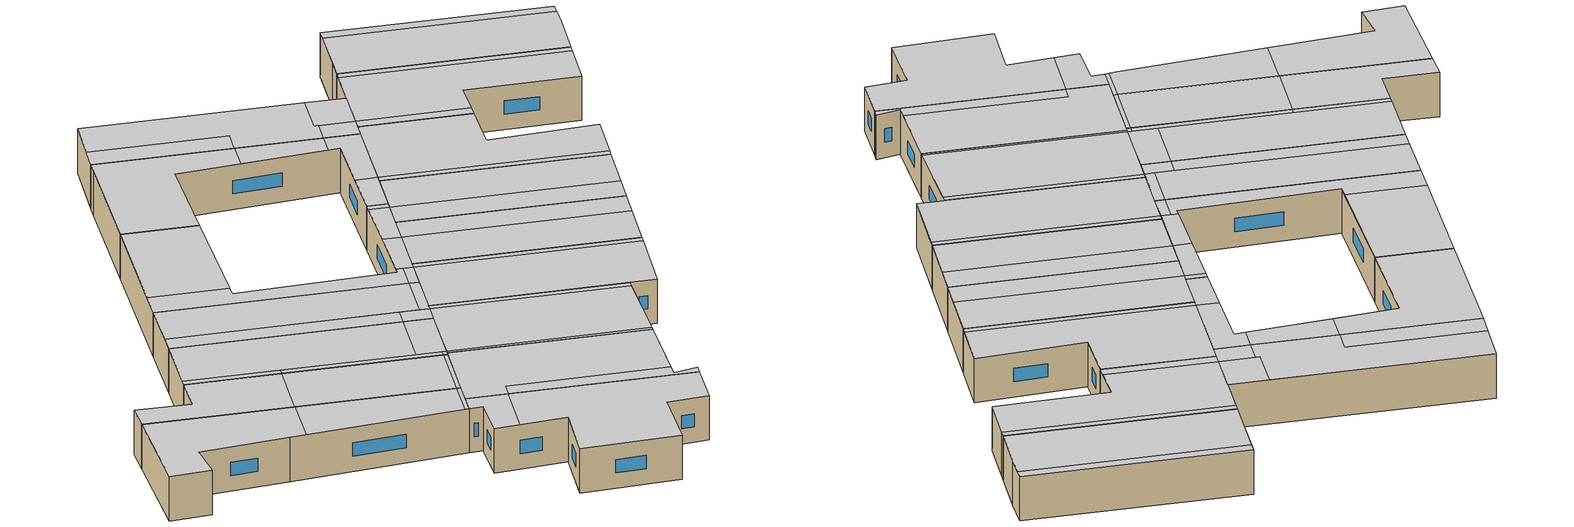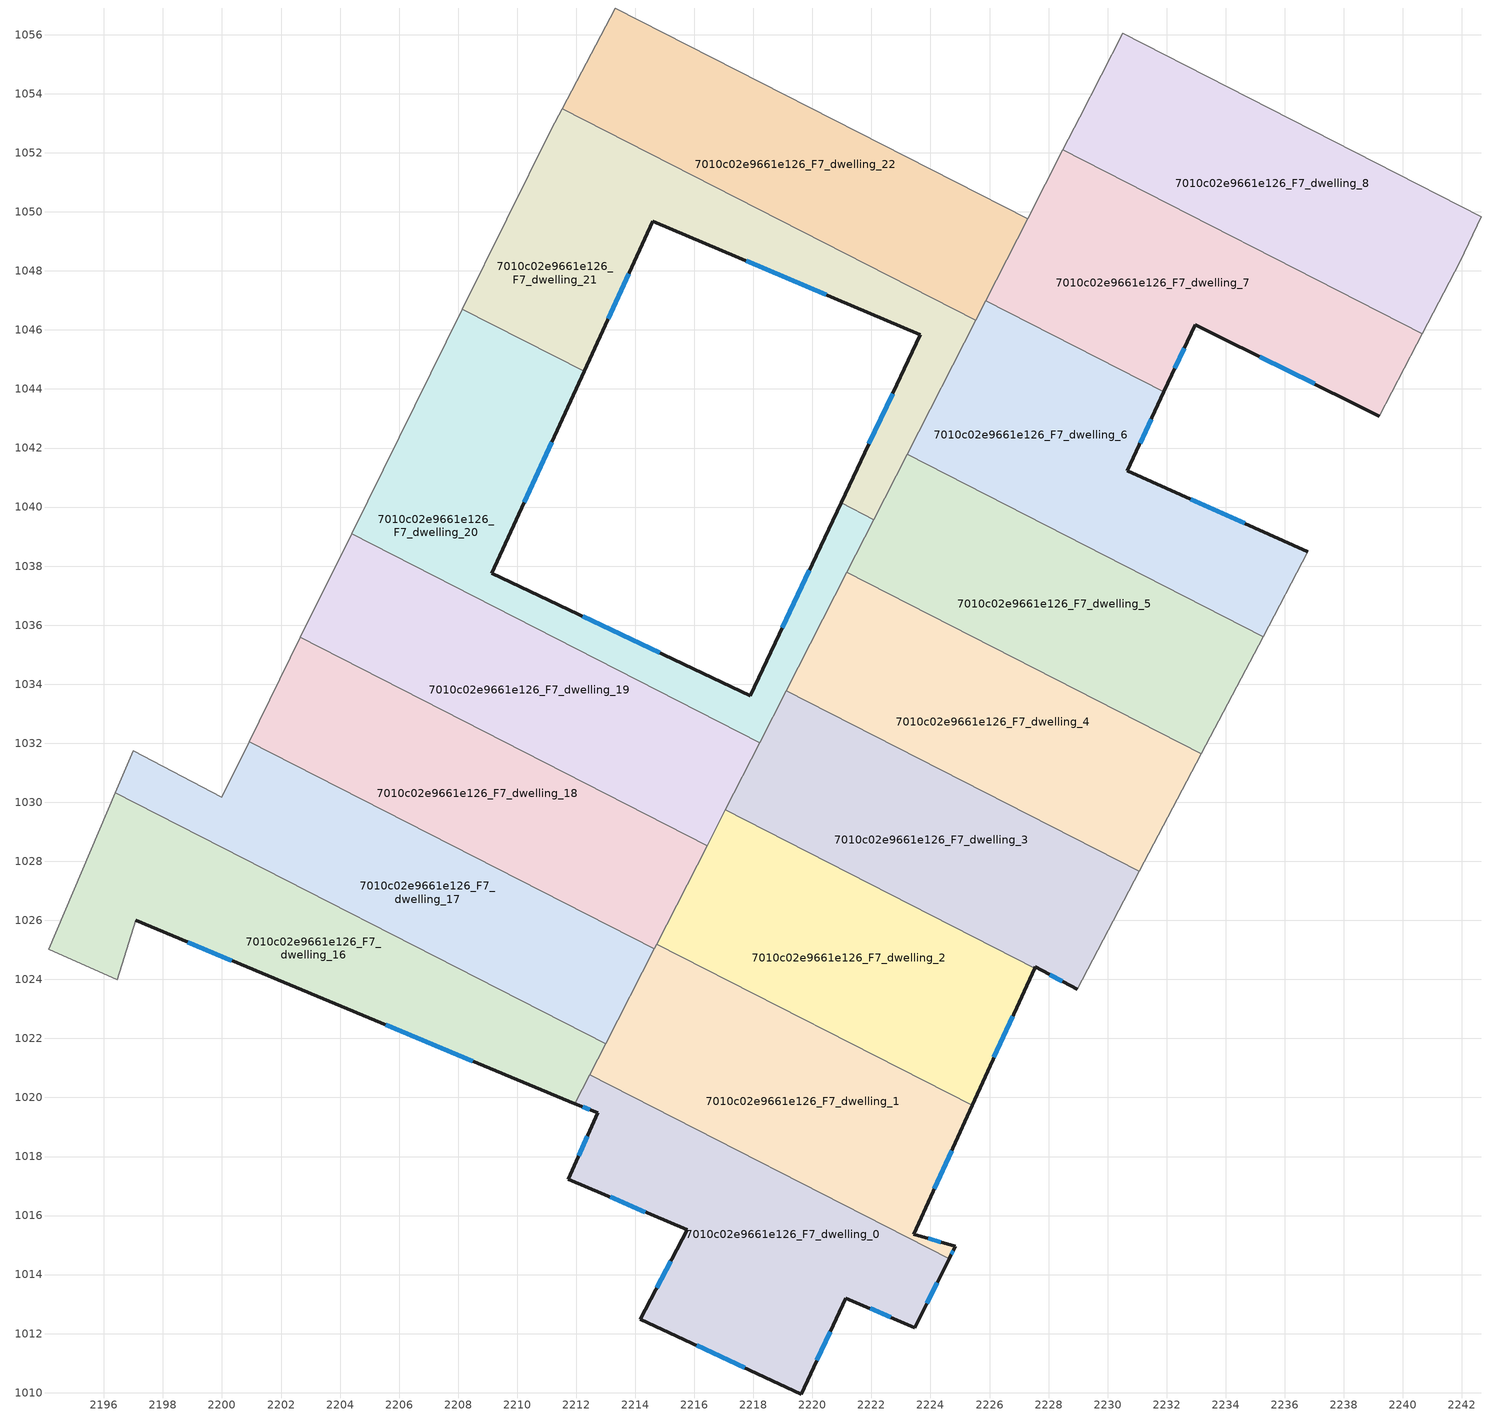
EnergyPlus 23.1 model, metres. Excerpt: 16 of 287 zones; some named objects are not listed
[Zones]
7010c02e9661e126_F7_dwelling_0
 floor to 7010c02e9661e126_F6_dwelling_0 (EU_floor_Construction): 2224.64,1014.54 2223.46,1012.21 2221.14,1013.21 2219.62,1009.96 2214.18,1012.5 2215.76,1015.51 2211.73,1017.24 2212.72,1019.47 2211.96,1019.79 2212.46,1020.77 z21
 wall outside (EU_wall_Construction): 2211.96,1019.79 2212.72,1019.47 2211.73,1017.24 2215.76,1015.51 2214.18,1012.5 2219.62,1009.96 2221.14,1013.21 2223.46,1012.21 2224.64,1014.54 z21:24
 wall to 7010c02e9661e126_F7_dwelling_1 (EU_wall_Construction): 2224.64,1014.54 2212.46,1020.77 z21:24
 wall to 7010c02e9661e126_F7_dwelling_16 (EU_wall_Construction): 2212.46,1020.77 2211.96,1019.79 z21:24
 window (EU_Window_Construction): 2216.09,1011.6 2217.71,1010.85 / 2215.2,1014.46 2214.73,1013.55 / 2213.14,1016.63 2214.35,1016.12 / 2212.38,1018.69 2212.08,1018.02 / 2212.23,1019.68 2212.46,1019.59 / 2223.88,1013.02 2224.23,1013.72 / 2221.95,1012.85 2222.65,1012.56 / 2220.15,1011.09 2220.61,1012.07 z22.05:22.95
 ceiling to 7010c02e9661e126_F8_dwelling_1 (EU_floor_Construction): 2223.46,1012.21 2224.64,1014.54 2214.69,1019.63 2213.16,1016.63 2215.76,1015.51 2214.18,1012.5 2219.62,1009.96 2221.14,1013.21 z24
 ceiling to 7010c02e9661e126_F8_dwelling_3 (EU_floor_Construction): 2213.16,1016.63 2214.69,1019.63 2212.46,1020.77 2211.96,1019.79 2212.72,1019.47 2211.73,1017.24 z24
7010c02e9661e126_F7_dwelling_1
 floor to 7010c02e9661e126_F6_dwelling_1 (EU_floor_Construction): 2225.41,1019.73 2223.43,1015.38 2224.84,1014.96 2224.64,1014.54 2212.46,1020.77 2214.72,1025.2 z21
 wall outside (EU_wall_Construction): 2224.64,1014.54 2224.84,1014.96 2223.43,1015.38 2225.41,1019.73 z21:24
 wall to 7010c02e9661e126_F7_dwelling_2 (EU_wall_Construction): 2225.41,1019.73 2214.72,1025.2 z21:24
 wall to 7010c02e9661e126_F7_dwelling_17 (EU_wall_Construction): 2214.64,1025.04 2212.99,1021.82 z21:24
 wall to 7010c02e9661e126_F7_dwelling_16 (EU_wall_Construction): 2212.99,1021.82 2212.46,1020.77 z21:24
 wall to 7010c02e9661e126_F7_dwelling_18 (EU_wall_Construction): 2214.72,1025.2 2214.64,1025.04 z21:24
 window (EU_Window_Construction): 2224.12,1016.9 2224.71,1018.2 / 2224.35,1015.1 2223.92,1015.23 / 2224.71,1014.69 2224.77,1014.81 z22.05:22.95
 ceiling to 7010c02e9661e126_F8_dwelling_3 (EU_floor_Construction): 2223.69,1015.95 2225.41,1019.73 2214.72,1025.2 2212.46,1020.77 2214.69,1019.63 2215.07,1020.36 z24
 ceiling to 7010c02e9661e126_F8_dwelling_1 (EU_floor_Construction): 2224.64,1014.54 2224.84,1014.96 2223.43,1015.38 2223.69,1015.95 2215.07,1020.36 2214.69,1019.63 z24
7010c02e9661e126_F7_dwelling_16
 floor to 7010c02e9661e126_F6_dwelling_16 (EU_floor_Construction): 2212.99,1021.82 2211.96,1019.79 2202.09,1023.89 2197.07,1026 2196.45,1024 2194.12,1025.01 2196.39,1030.32 z21
 wall outside (EU_wall_Construction): 2197.07,1026 2202.09,1023.89 2211.96,1019.79 z21:24
 wall adiabatic (EU_wall_Construction): 2196.39,1030.32 2194.12,1025.01 2196.45,1024 2197.07,1026 z21:24
 wall to 7010c02e9661e126_F7_dwelling_17 (EU_wall_Construction): 2212.99,1021.82 2196.39,1030.32 z21:24
 window (EU_Window_Construction): 2205.55,1022.46 2208.5,1021.23 / 2198.84,1025.26 2200.33,1024.63 z22.05:22.95
 ceiling to 7010c02e9661e126_F8_dwelling_0 (EU_floor_Construction): 2202.98,1023.53 2204.36,1026.24 2196.39,1030.32 2194.12,1025.01 2196.45,1024 2197.07,1026 2202.09,1023.89 z24
 ceiling to 7010c02e9661e126_F8_dwelling_2 (EU_floor_Construction): 2211.71,1019.9 2212.75,1021.94 2204.36,1026.24 2202.98,1023.53 2211.42,1020.02 2211.63,1019.93 z24
 ceiling to 7010c02e9661e126_F8_dwelling_3 (EU_floor_Construction): 2211.96,1019.79 2212.99,1021.82 2212.75,1021.94 2211.71,1019.9 z24
7010c02e9661e126_F7_dwelling_17
 floor to 7010c02e9661e126_F6_dwelling_17 (EU_floor_Construction): 2214.64,1025.04 2212.99,1021.82 2196.39,1030.32 2196.99,1031.75 2199.98,1030.17 2200.92,1032.06 z21
 wall adiabatic (EU_wall_Construction): 2200.92,1032.06 2199.98,1030.17 2196.99,1031.75 2196.39,1030.32 z21:24
 wall to 7010c02e9661e126_F7_dwelling_18 (EU_wall_Construction): 2214.64,1025.04 2200.92,1032.06 z21:24
 ceiling to 7010c02e9661e126_F8_dwelling_2 (EU_floor_Construction): 2212.75,1021.94 2214.4,1025.16 2206.01,1029.45 2204.36,1026.24 z24
 ceiling to 7010c02e9661e126_F8_dwelling_0 (EU_floor_Construction): 2204.36,1026.24 2206.01,1029.45 2200.92,1032.06 2199.98,1030.17 2196.99,1031.75 2196.39,1030.32 z24
 ceiling to 7010c02e9661e126_F8_dwelling_3 (EU_floor_Construction): 2212.99,1021.82 2214.64,1025.04 2214.4,1025.16 2212.75,1021.94 z24
7010c02e9661e126_F7_dwelling_18
 floor to 7010c02e9661e126_F6_dwelling_18 (EU_floor_Construction): 2216.43,1028.54 2214.64,1025.04 2200.92,1032.06 2202.66,1035.58 z21
 wall to 7010c02e9661e126_F7_dwelling_19 (EU_wall_Construction): 2216.43,1028.54 2202.66,1035.58 z21:24
 wall adiabatic (EU_wall_Construction): 2202.66,1035.58 2200.92,1032.06 z21:24
 wall to 7010c02e9661e126_F7_dwelling_2 (EU_wall_Construction): 2214.72,1025.2 2216.43,1028.54 z21:24
 ceiling adiabatic (EU_roof_Construction): 2213.22,1026.17 2214.84,1029.35 2202.66,1035.58 2201.08,1032.38 z24
 ceiling to 7010c02e9661e126_F8_dwelling_5 (EU_floor_Construction): 2214.81,1025.36 2216.43,1028.54 2214.84,1029.35 2213.22,1026.17 z24
 ceiling to 7010c02e9661e126_F8_dwelling_0 (EU_floor_Construction): 2206.01,1029.45 2206.17,1029.78 2201.08,1032.38 2200.92,1032.06 z24
 ceiling to 7010c02e9661e126_F8_dwelling_2 (EU_floor_Construction): 2214.4,1025.16 2214.56,1025.49 2206.17,1029.78 2206.01,1029.45 z24
 ceiling to 7010c02e9661e126_F8_dwelling_3 (EU_floor_Construction): 2214.64,1025.04 2214.81,1025.36 2214.56,1025.49 2214.4,1025.16 z24
7010c02e9661e126_F7_dwelling_19
 floor to 7010c02e9661e126_F6_dwelling_19 (EU_floor_Construction): 2218.21,1032.02 2216.43,1028.54 2202.66,1035.58 2204.39,1039.09 z21
 wall to 7010c02e9661e126_F7_dwelling_20 (EU_wall_Construction): 2218.21,1032.02 2204.39,1039.09 z21:24
 wall adiabatic (EU_wall_Construction): 2204.39,1039.09 2202.66,1035.58 z21:24
 wall to 7010c02e9661e126_F7_dwelling_3 (EU_wall_Construction): 2217.05,1029.74 2218.21,1032.02 z21:24
 wall to 7010c02e9661e126_F7_dwelling_2 (EU_wall_Construction): 2216.43,1028.53 2217.05,1029.74 z21:24
 ceiling to 7010c02e9661e126_F8_dwelling_6 (EU_floor_Construction): 2216.36,1029.71 2217.68,1032.29 2204.39,1039.09 2203.11,1036.49 z24
 ceiling to 7010c02e9661e126_F8_dwelling_7 (EU_floor_Construction): 2216.89,1029.44 2218.21,1032.02 2217.68,1032.29 2216.36,1029.71 z24
 ceiling to 7010c02e9661e126_F8_dwelling_4 (EU_floor_Construction): 2214.84,1029.35 2215.31,1030.25 2203.11,1036.49 2202.66,1035.58 z24
 ceiling to 7010c02e9661e126_F8_dwelling_5 (EU_floor_Construction): 2216.43,1028.54 2216.89,1029.44 2215.31,1030.25 2214.84,1029.35 z24
7010c02e9661e126_F7_dwelling_2
 floor to 7010c02e9661e126_F6_dwelling_2 (EU_floor_Construction): 2227.53,1024.38 2225.41,1019.73 2214.72,1025.2 2217.05,1029.74 z21
 wall outside (EU_wall_Construction): 2225.41,1019.73 2227.53,1024.38 z21:24
 wall to 7010c02e9661e126_F7_dwelling_3 (EU_wall_Construction): 2227.53,1024.38 2217.05,1029.74 z21:24
 window (EU_Window_Construction): 2226.15,1021.36 2226.78,1022.75 z22.05:22.95
 ceiling to 7010c02e9661e126_F8_dwelling_5 (EU_floor_Construction): 2225.48,1019.9 2227.38,1024.07 2216.89,1029.44 2214.81,1025.36 z24
 ceiling to 7010c02e9661e126_F8_dwelling_7 (EU_floor_Construction): 2227.38,1024.07 2227.53,1024.38 2217.05,1029.74 2216.89,1029.44 z24
 ceiling to 7010c02e9661e126_F8_dwelling_3 (EU_floor_Construction): 2225.41,1019.73 2225.48,1019.9 2214.81,1025.36 2214.72,1025.2 z24
7010c02e9661e126_F7_dwelling_20
 floor to 7010c02e9661e126_F6_dwelling_20 (EU_floor_Construction): 2220.97,1040.14 2222.08,1039.58 2218.21,1032.02 2204.39,1039.09 2208.15,1046.71 2212.27,1044.6 2209.15,1037.76 2217.9,1033.61 z21
 wall outside (EU_wall_Construction): 2220.97,1040.14 2217.9,1033.61 2209.15,1037.76 2212.27,1044.6 z21:24
 wall to 7010c02e9661e126_F7_dwelling_21 (EU_wall_Construction): 2212.27,1044.6 2208.15,1046.71 / 2222.08,1039.58 2220.97,1040.14 z21:24
 wall adiabatic (EU_wall_Construction): 2208.15,1046.71 2204.39,1039.09 z21:24
 wall to 7010c02e9661e126_F7_dwelling_4 (EU_wall_Construction): 2219.11,1033.78 2221.16,1037.79 z21:24
 wall to 7010c02e9661e126_F7_dwelling_3 (EU_wall_Construction): 2218.21,1032.02 2219.11,1033.78 z21:24
 wall to 7010c02e9661e126_F7_dwelling_5 (EU_wall_Construction): 2221.16,1037.79 2222.08,1039.58 z21:24
 window (EU_Window_Construction): 2210.24,1040.16 2211.17,1042.2 / 2214.83,1035.07 2212.21,1036.31 / 2219.89,1037.86 2218.97,1035.9 z22.05:22.95
 ceiling to 7010c02e9661e126_F8_dwelling_9 (EU_floor_Construction): 2220.43,1036.35 2221.9,1039.23 2220.81,1039.79 2219.43,1036.86 z24
 ceiling to 7010c02e9661e126_F8_dwelling_12 (EU_floor_Construction): 2209.41,1038.34 2212.26,1044.6 2208.15,1046.71 2205.11,1040.54 z24
 ceiling to 7010c02e9661e126_F8_dwelling_6 (EU_floor_Construction): 2217.68,1032.29 2218.42,1033.73 2218.04,1033.93 2217.9,1033.61 2209.15,1037.76 2209.41,1038.34 2205.11,1040.54 2204.39,1039.09 z24
 ceiling to 7010c02e9661e126_F8_dwelling_10 (EU_floor_Construction): 2221.9,1039.23 2222.08,1039.58 2220.97,1040.14 2220.81,1039.79 z24
 ceiling to 7010c02e9661e126_F8_dwelling_8 (EU_floor_Construction): 2218.95,1033.46 2220.43,1036.35 2219.43,1036.86 2218.04,1033.93 z24
 ceiling to 7010c02e9661e126_F8_dwelling_7 (EU_floor_Construction): 2218.21,1032.02 2218.95,1033.46 2218.42,1033.73 2217.68,1032.29 z24
7010c02e9661e126_F7_dwelling_21
 floor to 7010c02e9661e126_F6_dwelling_21 (EU_floor_Construction): 2225.53,1046.32 2222.08,1039.58 2220.97,1040.14 2223.66,1045.84 2214.58,1049.68 2212.27,1044.6 2208.15,1046.71 2211.16,1052.8 2211.52,1053.49 z21
 wall outside (EU_wall_Construction): 2212.27,1044.6 2214.58,1049.68 2223.66,1045.84 2220.97,1040.14 z21:24
 wall adiabatic (EU_wall_Construction): 2211.52,1053.49 2211.16,1052.8 2208.15,1046.71 z21:24
 wall to 7010c02e9661e126_F7_dwelling_22 (EU_wall_Construction): 2225.53,1046.32 2211.52,1053.49 z21:24
 wall to 7010c02e9661e126_F7_dwelling_6 (EU_wall_Construction): 2223.21,1041.78 2225.53,1046.32 z21:24
 wall to 7010c02e9661e126_F7_dwelling_5 (EU_wall_Construction): 2222.08,1039.58 2223.21,1041.78 z21:24
 window (EU_Window_Construction): 2217.77,1048.34 2220.47,1047.19 / 2213.08,1046.38 2213.77,1047.9 / 2222.71,1043.85 2221.91,1042.14 z22.05:22.95
 ceiling to 7010c02e9661e126_F8_dwelling_12 (EU_floor_Construction): 2218.21,1048.15 2218.98,1049.67 2211.52,1053.49 2211.16,1052.8 2208.15,1046.71 2212.26,1044.6 2214.58,1049.68 z24
 ceiling to 7010c02e9661e126_F8_dwelling_11 (EU_floor_Construction): 2222.99,1046.13 2223.6,1047.31 2218.98,1049.67 2218.21,1048.15 z24
 ceiling to 7010c02e9661e126_F8_dwelling_13 (EU_floor_Construction): 2223.37,1042.1 2225.53,1046.32 2223.6,1047.31 2222.99,1046.13 2223.66,1045.84 2222.18,1042.71 z24
 ceiling to 7010c02e9661e126_F8_dwelling_10 (EU_floor_Construction): 2222.08,1039.58 2223.37,1042.1 2222.18,1042.71 2220.97,1040.14 z24
7010c02e9661e126_F7_dwelling_22
 floor to 7010c02e9661e126_F6_dwelling_22 (EU_floor_Construction): 2227.29,1049.76 2225.53,1046.32 2211.52,1053.49 2213.32,1056.91 z21
 wall to 7010c02e9661e126_F7_dwelling_23 (EU_wall_Construction): 2227.29,1049.76 2213.32,1056.91 z21:24
 wall adiabatic (EU_wall_Construction): 2213.32,1056.91 2211.52,1053.49 z21:24
 wall to 7010c02e9661e126_F7_dwelling_7 (EU_wall_Construction): 2225.88,1047 2227.29,1049.76 z21:24
 wall to 7010c02e9661e126_F7_dwelling_6 (EU_wall_Construction): 2225.53,1046.32 2225.87,1047 z21:24
 ceiling to 7010c02e9661e126_F8_dwelling_11 (EU_floor_Construction): 2224.22,1048.52 2223.97,1048.64 2225.11,1050.87 2213.32,1056.91 2212.15,1054.69 2219.6,1050.88 2218.98,1049.67 2223.6,1047.31 z24
 ceiling to 7010c02e9661e126_F8_dwelling_12 (EU_floor_Construction): 2218.98,1049.67 2219.6,1050.88 2212.15,1054.69 2211.52,1053.49 z24
 ceiling to 7010c02e9661e126_F8_dwelling_15 (EU_floor_Construction): 2226.15,1047.53 2227.29,1049.76 2225.11,1050.87 2223.97,1048.64 z24
 ceiling to 7010c02e9661e126_F8_dwelling_13 (EU_floor_Construction): 2225.53,1046.32 2226.15,1047.53 2224.22,1048.52 2223.6,1047.31 z24
7010c02e9661e126_F7_dwelling_3
 floor to 7010c02e9661e126_F6_dwelling_3 (EU_floor_Construction): 2231.07,1027.66 2228.96,1023.66 2227.55,1024.42 2227.53,1024.38 2217.05,1029.74 2219.11,1033.78 z21
 wall outside (EU_wall_Construction): 2227.53,1024.38 2227.55,1024.42 2228.96,1023.66 z21:24
 wall to 7010c02e9661e126_F7_dwelling_4 (EU_wall_Construction): 2231.07,1027.66 2219.11,1033.78 z21:24
 wall adiabatic (EU_wall_Construction): 2228.96,1023.66 2231.07,1027.66 z21:24
 window (EU_Window_Construction): 2228.04,1024.16 2228.47,1023.93 z22.05:22.95
 ceiling to 7010c02e9661e126_F8_dwelling_7 (EU_floor_Construction): 2228.96,1023.66 2230.91,1027.34 2218.95,1033.46 2217.05,1029.74 2227.53,1024.38 2227.55,1024.42 z24
 ceiling to 7010c02e9661e126_F8_dwelling_8 (EU_floor_Construction): 2230.91,1027.34 2231.07,1027.66 2219.11,1033.78 2218.95,1033.46 z24
7010c02e9661e126_F7_dwelling_4
 floor to 7010c02e9661e126_F6_dwelling_4 (EU_floor_Construction): 2233.17,1031.64 2231.07,1027.66 2219.11,1033.78 2221.16,1037.79 z21
 wall to 7010c02e9661e126_F7_dwelling_5 (EU_wall_Construction): 2233.17,1031.64 2221.16,1037.79 z21:24
 wall adiabatic (EU_wall_Construction): 2231.07,1027.66 2233.17,1031.64 z21:24
 ceiling adiabatic (EU_roof_Construction): 2231.07,1027.66 2232.42,1030.21 2220.43,1036.35 2219.11,1033.78 z24
 ceiling to 7010c02e9661e126_F8_dwelling_9 (EU_floor_Construction): 2232.42,1030.21 2233.17,1031.64 2221.16,1037.79 2220.43,1036.35 z24
7010c02e9661e126_F7_dwelling_5
 floor to 7010c02e9661e126_F6_dwelling_5 (EU_floor_Construction): 2235.27,1035.61 2233.17,1031.64 2221.16,1037.79 2223.21,1041.78 z21
 wall to 7010c02e9661e126_F7_dwelling_6 (EU_wall_Construction): 2235.27,1035.61 2223.21,1041.78 z21:24
 wall adiabatic (EU_wall_Construction): 2233.17,1031.64 2235.27,1035.61 z21:24
 ceiling to 7010c02e9661e126_F8_dwelling_10 (EU_floor_Construction): 2233.93,1033.08 2235.27,1035.61 2223.21,1041.78 2221.9,1039.23 z24
 ceiling to 7010c02e9661e126_F8_dwelling_9 (EU_floor_Construction): 2233.17,1031.64 2233.93,1033.08 2221.9,1039.23 2221.16,1037.79 z24
7010c02e9661e126_F7_dwelling_6
 floor to 7010c02e9661e126_F6_dwelling_6 (EU_floor_Construction): 2231.91,1043.91 2230.67,1041.22 2236.78,1038.48 2235.27,1035.61 2223.21,1041.78 2225.88,1047 z21
 wall outside (EU_wall_Construction): 2236.78,1038.48 2230.67,1041.22 2231.91,1043.91 z21:24
 wall to 7010c02e9661e126_F7_dwelling_7 (EU_wall_Construction): 2231.91,1043.91 2225.88,1047 z21:24
 wall adiabatic (EU_wall_Construction): 2235.27,1035.61 2236.78,1038.48 z21:24
 window (EU_Window_Construction): 2231.1,1042.17 2231.47,1042.97 / 2234.64,1039.44 2232.81,1040.26 z22.05:22.95
 ceiling to 7010c02e9661e126_F8_dwelling_13 (EU_floor_Construction): 2235.44,1035.93 2236.78,1038.48 2230.67,1041.22 2231.91,1043.91 2225.88,1047 2223.37,1042.1 z24
 ceiling to 7010c02e9661e126_F8_dwelling_10 (EU_floor_Construction): 2235.27,1035.61 2235.44,1035.93 2223.37,1042.1 2223.21,1041.78 z24
7010c02e9661e126_F7_dwelling_7
 floor to 7010c02e9661e126_F6_dwelling_7 (EU_floor_Construction): 2240.66,1045.87 2240.47,1045.51 2239.19,1043.08 2232.96,1046.18 2231.91,1043.91 2225.88,1047 2228.49,1052.1 z21
 wall outside (EU_wall_Construction): 2231.91,1043.91 2232.96,1046.18 2239.19,1043.08 z21:24
 wall to 7010c02e9661e126_F7_dwelling_8 (EU_wall_Construction): 2240.66,1045.87 2228.49,1052.1 z21:24
 wall adiabatic (EU_wall_Construction): 2239.19,1043.08 2240.47,1045.51 2240.66,1045.87 z21:24
 wall to 7010c02e9661e126_F7_dwelling_23 (EU_wall_Construction): 2228.49,1052.1 2227.29,1049.76 z21:24
 window (EU_Window_Construction): 2232.28,1044.71 2232.6,1045.39 / 2235.15,1045.1 2237.01,1044.17 z22.05:22.95
 ceiling to 7010c02e9661e126_F8_dwelling_15 (EU_floor_Construction): 2239.19,1043.08 2240.47,1045.51 2228.3,1051.74 2226.15,1047.53 2232.16,1044.45 2232.96,1046.18 z24
 ceiling to 7010c02e9661e126_F8_dwelling_13 (EU_floor_Construction): 2231.91,1043.91 2232.16,1044.45 2226.15,1047.53 2225.88,1047 z24
 ceiling to 7010c02e9661e126_F8_dwelling_16 (EU_floor_Construction): 2240.47,1045.51 2240.66,1045.87 2228.49,1052.1 2228.3,1051.74 z24
7010c02e9661e126_F7_dwelling_8
 floor to 7010c02e9661e126_F6_dwelling_8 (EU_floor_Construction): 2242.66,1049.83 2241.94,1048.32 2240.66,1045.87 2228.49,1052.1 2230.51,1056.05 z21
 wall to 7010c02e9661e126_F7_dwelling_9 (EU_wall_Construction): 2242.66,1049.83 2230.51,1056.05 z21:24
 wall adiabatic (EU_wall_Construction): 2240.66,1045.87 2241.94,1048.32 2242.66,1049.83 z21:24
 wall to 7010c02e9661e126_F7_dwelling_23 (EU_wall_Construction): 2229.05,1053.21 2228.49,1052.1 z21:24
 wall to 7010c02e9661e126_F7_dwelling_24 (EU_wall_Construction): 2230.51,1056.05 2229.05,1053.21 z21:24
 ceiling to 7010c02e9661e126_F8_dwelling_16 (EU_floor_Construction): 2240.66,1045.87 2241.94,1048.32 2242.42,1049.32 2230.25,1055.55 2228.49,1052.1 z24
 ceiling to 7010c02e9661e126_F8_dwelling_18 (EU_floor_Construction): 2242.42,1049.32 2242.66,1049.83 2230.51,1056.05 2230.25,1055.55 z24
[Building]
EU S2 Campaign: North Axis=0; Terrain=City; Solar Distribution=FullExterior
[Site:Location]
Bologna: Latitude=44.5; Longitude=11.25; Time Zone=1; Elevation=37
[SizingPeriod:WeatherFileDays]
AnnualSizingPeriod: Begin Month=1; Begin Day of Month=1; End Month=12; End Day of Month=31; Day of Week for Start Day=Monday; Use Weather File Daylight Saving Period=No; Use Weather File Rain and Snow Indicators=No
[MATERIAL]
EU_InternalMass_Material: Roughness=MediumRough; Thickness=0.1; Conductivity=1; Density=1800; Specific Heat=900; Thermal Absorptance=0.9; Solar Absorptance=0.7; Visible Absorptance=0.7
[MATERIAL:NOMASS] Roughness=MediumRough; Thermal Absorptance=0.9; Solar Absorptance=0.7; Visible Absorptance=0.7
Name | Thermal Resistance
EU_wall_NoMass | 0.890213
EU_roof_NoMass | 0.636128
EU_floor_NoMass | 0.79516
[WINDOWMATERIAL:SIMPLEGLAZINGSYSTEM]
EU_Window_SimpleGlazing: UFactor=4.49146; Solar Heat Gain Coefficient=0.85; Visible Transmittance=0.85
[CONSTRUCTION]
EU_wall_Construction: EU_wall_NoMass
EU_roof_Construction: EU_roof_NoMass
EU_floor_Construction: EU_floor_NoMass
EU_Window_Construction: EU_Window_SimpleGlazing
EU_InternalMass_Construction: EU_InternalMass_Material
[ZONE] Type=1; Multiplier=1; Ceiling Height=autocalculate; Floor Area=autocalculate; Part of Total Floor Area=Yes
Name | Volume
7010c02e9661e126_F7_dwelling_0 | 182.041
7010c02e9661e126_F7_dwelling_1 | 182.045
7010c02e9661e126_F7_dwelling_16 | 182.046
7010c02e9661e126_F7_dwelling_17 | 182.043
7010c02e9661e126_F7_dwelling_18 | 182.068
7010c02e9661e126_F7_dwelling_19 | 182.015
7010c02e9661e126_F7_dwelling_2 | 182.03
7010c02e9661e126_F7_dwelling_20 | 182.049
7010c02e9661e126_F7_dwelling_21 | 182.033
7010c02e9661e126_F7_dwelling_22 | 182.057
7010c02e9661e126_F7_dwelling_3 | 182.076
7010c02e9661e126_F7_dwelling_4 | 182.01
7010c02e9661e126_F7_dwelling_5 | 182.0625
7010c02e9661e126_F7_dwelling_6 | 182.038
7010c02e9661e126_F7_dwelling_7 | 182.063
7010c02e9661e126_F7_dwelling_8 | 182.021
[INTERNALMASS] Construction=EU_InternalMass_Construction
Name | Zone or ZoneList | Surface Area
7010c02e9661e126_F7_dwelling_0_EU_InternalMass | 7010c02e9661e126_F7_dwelling_0 | 60.6796
7010c02e9661e126_F7_dwelling_1_EU_InternalMass | 7010c02e9661e126_F7_dwelling_1 | 60.6819
7010c02e9661e126_F7_dwelling_2_EU_InternalMass | 7010c02e9661e126_F7_dwelling_2 | 60.6768
7010c02e9661e126_F7_dwelling_3_EU_InternalMass | 7010c02e9661e126_F7_dwelling_3 | 60.6917
7010c02e9661e126_F7_dwelling_4_EU_InternalMass | 7010c02e9661e126_F7_dwelling_4 | 60.6703
7010c02e9661e126_F7_dwelling_5_EU_InternalMass | 7010c02e9661e126_F7_dwelling_5 | 60.6874
7010c02e9661e126_F7_dwelling_6_EU_InternalMass | 7010c02e9661e126_F7_dwelling_6 | 60.6793
7010c02e9661e126_F7_dwelling_7_EU_InternalMass | 7010c02e9661e126_F7_dwelling_7 | 60.6875
7010c02e9661e126_F7_dwelling_8_EU_InternalMass | 7010c02e9661e126_F7_dwelling_8 | 60.6738
7010c02e9661e126_F7_dwelling_16_EU_InternalMass | 7010c02e9661e126_F7_dwelling_16 | 60.6821
7010c02e9661e126_F7_dwelling_17_EU_InternalMass | 7010c02e9661e126_F7_dwelling_17 | 60.6814
7010c02e9661e126_F7_dwelling_18_EU_InternalMass | 7010c02e9661e126_F7_dwelling_18 | 60.6892
7010c02e9661e126_F7_dwelling_19_EU_InternalMass | 7010c02e9661e126_F7_dwelling_19 | 60.6716
7010c02e9661e126_F7_dwelling_20_EU_InternalMass | 7010c02e9661e126_F7_dwelling_20 | 60.6828
7010c02e9661e126_F7_dwelling_21_EU_InternalMass | 7010c02e9661e126_F7_dwelling_21 | 60.6772
7010c02e9661e126_F7_dwelling_22_EU_InternalMass | 7010c02e9661e126_F7_dwelling_22 | 60.6853
[OTHEREQUIPMENT] Fuel Type=Electricity; Design Level Calculation Method=Watts/Area; Power per Zone Floor Area=1; Fraction Latent=0; Fraction Radiant=0; Fraction Lost=0; Carbon Dioxide Generation Rate=0; EndUse Subcategory=EU_Step8_InternalGains
Name | Zone or ZoneList or Space or SpaceList | Schedule
EU_Step8_InternalGain_7010c02e9661e126_F7_dwelling_0_f000 | 7010c02e9661e126_F7_dwelling_0 | EU_Step8_GainSchedule_7010c02e9661e126_F7_dwelling_0_f000
EU_Step8_InternalGain_7010c02e9661e126_F7_dwelling_1_f000 | 7010c02e9661e126_F7_dwelling_1 | EU_Step8_GainSchedule_7010c02e9661e126_F7_dwelling_1_f000
EU_Step8_InternalGain_7010c02e9661e126_F7_dwelling_2_f000 | 7010c02e9661e126_F7_dwelling_2 | EU_Step8_GainSchedule_7010c02e9661e126_F7_dwelling_2_f000
EU_Step8_InternalGain_7010c02e9661e126_F7_dwelling_3_f000 | 7010c02e9661e126_F7_dwelling_3 | EU_Step8_GainSchedule_7010c02e9661e126_F7_dwelling_3_f000
EU_Step8_InternalGain_7010c02e9661e126_F7_dwelling_4_f000 | 7010c02e9661e126_F7_dwelling_4 | EU_Step8_GainSchedule_7010c02e9661e126_F7_dwelling_4_f000
EU_Step8_InternalGain_7010c02e9661e126_F7_dwelling_5_f000 | 7010c02e9661e126_F7_dwelling_5 | EU_Step8_GainSchedule_7010c02e9661e126_F7_dwelling_5_f000
EU_Step8_InternalGain_7010c02e9661e126_F7_dwelling_6_f000 | 7010c02e9661e126_F7_dwelling_6 | EU_Step8_GainSchedule_7010c02e9661e126_F7_dwelling_6_f000
EU_Step8_InternalGain_7010c02e9661e126_F7_dwelling_7_f000 | 7010c02e9661e126_F7_dwelling_7 | EU_Step8_GainSchedule_7010c02e9661e126_F7_dwelling_7_f000
EU_Step8_InternalGain_7010c02e9661e126_F7_dwelling_8_f000 | 7010c02e9661e126_F7_dwelling_8 | EU_Step8_GainSchedule_7010c02e9661e126_F7_dwelling_8_f000
EU_Step8_InternalGain_7010c02e9661e126_F7_dwelling_16_f000 | 7010c02e9661e126_F7_dwelling_16 | EU_Step8_GainSchedule_7010c02e9661e126_F7_dwelling_16_f000
EU_Step8_InternalGain_7010c02e9661e126_F7_dwelling_17_f000 | 7010c02e9661e126_F7_dwelling_17 | EU_Step8_GainSchedule_7010c02e9661e126_F7_dwelling_17_f000
EU_Step8_InternalGain_7010c02e9661e126_F7_dwelling_18_f000 | 7010c02e9661e126_F7_dwelling_18 | EU_Step8_GainSchedule_7010c02e9661e126_F7_dwelling_18_f000
EU_Step8_InternalGain_7010c02e9661e126_F7_dwelling_19_f000 | 7010c02e9661e126_F7_dwelling_19 | EU_Step8_GainSchedule_7010c02e9661e126_F7_dwelling_19_f000
EU_Step8_InternalGain_7010c02e9661e126_F7_dwelling_20_f000 | 7010c02e9661e126_F7_dwelling_20 | EU_Step8_GainSchedule_7010c02e9661e126_F7_dwelling_20_f000
EU_Step8_InternalGain_7010c02e9661e126_F7_dwelling_21_f000 | 7010c02e9661e126_F7_dwelling_21 | EU_Step8_GainSchedule_7010c02e9661e126_F7_dwelling_21_f000
EU_Step8_InternalGain_7010c02e9661e126_F7_dwelling_22_f000 | 7010c02e9661e126_F7_dwelling_22 | EU_Step8_GainSchedule_7010c02e9661e126_F7_dwelling_22_f000
[ZONEVENTILATION:DESIGNFLOWRATE] Schedule=EU_AlwaysOn; Design Flow Rate Calculation Method=AirChanges/Hour; Air Changes per Hour=0.718634; Ventilation Type=Natural; Fan Pressure Rise=0; Fan Total Efficiency=1; Constant Term Coefficient=1; Temperature Term Coefficient=0; Velocity Term Coefficient=0; Velocity Squared Term Coefficient=0; Minimum Indoor Temperature=-100; Maximum Indoor Temperature=100; Delta Temperature=-100; Minimum Outdoor Temperature=-100; Maximum Outdoor Temperature=100; Maximum Wind Speed=40
Name | Zone or ZoneList or Space or SpaceList
EU_ConstantAir_7010c02e9661e126_F7_dwelling_0 | 7010c02e9661e126_F7_dwelling_0
EU_ConstantAir_7010c02e9661e126_F7_dwelling_1 | 7010c02e9661e126_F7_dwelling_1
EU_ConstantAir_7010c02e9661e126_F7_dwelling_2 | 7010c02e9661e126_F7_dwelling_2
EU_ConstantAir_7010c02e9661e126_F7_dwelling_3 | 7010c02e9661e126_F7_dwelling_3
EU_ConstantAir_7010c02e9661e126_F7_dwelling_4 | 7010c02e9661e126_F7_dwelling_4
EU_ConstantAir_7010c02e9661e126_F7_dwelling_5 | 7010c02e9661e126_F7_dwelling_5
EU_ConstantAir_7010c02e9661e126_F7_dwelling_6 | 7010c02e9661e126_F7_dwelling_6
EU_ConstantAir_7010c02e9661e126_F7_dwelling_7 | 7010c02e9661e126_F7_dwelling_7
EU_ConstantAir_7010c02e9661e126_F7_dwelling_8 | 7010c02e9661e126_F7_dwelling_8
EU_ConstantAir_7010c02e9661e126_F7_dwelling_16 | 7010c02e9661e126_F7_dwelling_16
EU_ConstantAir_7010c02e9661e126_F7_dwelling_17 | 7010c02e9661e126_F7_dwelling_17
EU_ConstantAir_7010c02e9661e126_F7_dwelling_18 | 7010c02e9661e126_F7_dwelling_18
EU_ConstantAir_7010c02e9661e126_F7_dwelling_19 | 7010c02e9661e126_F7_dwelling_19
EU_ConstantAir_7010c02e9661e126_F7_dwelling_20 | 7010c02e9661e126_F7_dwelling_20
EU_ConstantAir_7010c02e9661e126_F7_dwelling_21 | 7010c02e9661e126_F7_dwelling_21
EU_ConstantAir_7010c02e9661e126_F7_dwelling_22 | 7010c02e9661e126_F7_dwelling_22
[HVACTEMPLATE:ZONE:IDEALLOADSAIRSYSTEM] System Availability Schedule=EU_AlwaysOn; Maximum Heating Supply Air Temperature=50; Minimum Cooling Supply Air Temperature=13; Maximum Heating Supply Air Humidity Ratio=0.0156; Minimum Cooling Supply Air Humidity Ratio=0.0077; Heating Limit=NoLimit; Cooling Limit=NoLimit; Heating Availability Schedule=EU_AlwaysOn; Cooling Availability Schedule=EU_CoolingOff; Dehumidification Control Type=ConstantSensibleHeatRatio; Cooling Sensible Heat Ratio=0.7; Dehumidification Setpoint=60; Humidification Control Type=None; Humidification Setpoint=30; Outdoor Air Method=None; Outdoor Air Flow Rate per Person=0.00944; Outdoor Air Flow Rate per Zone Floor Area=0; Outdoor Air Flow Rate per Zone=0; Demand Controlled Ventilation Type=None; Outdoor Air Economizer Type=NoEconomizer; Heat Recovery Type=None; Sensible Heat Recovery Effectiveness=0.7; Latent Heat Recovery Effectiveness=0.65
Name | Template Thermostat
7010c02e9661e126_F7_dwelling_0 | EU_HeatOnly_7010c02e9661e126_F7_dwelling_0
7010c02e9661e126_F7_dwelling_1 | EU_HeatOnly_7010c02e9661e126_F7_dwelling_1
7010c02e9661e126_F7_dwelling_2 | EU_HeatOnly_7010c02e9661e126_F7_dwelling_2
7010c02e9661e126_F7_dwelling_3 | EU_HeatOnly_7010c02e9661e126_F7_dwelling_3
7010c02e9661e126_F7_dwelling_4 | EU_HeatOnly_7010c02e9661e126_F7_dwelling_4
7010c02e9661e126_F7_dwelling_5 | EU_HeatOnly_7010c02e9661e126_F7_dwelling_5
7010c02e9661e126_F7_dwelling_6 | EU_HeatOnly_7010c02e9661e126_F7_dwelling_6
7010c02e9661e126_F7_dwelling_7 | EU_HeatOnly_7010c02e9661e126_F7_dwelling_7
7010c02e9661e126_F7_dwelling_8 | EU_HeatOnly_7010c02e9661e126_F7_dwelling_8
7010c02e9661e126_F7_dwelling_16 | EU_HeatOnly_7010c02e9661e126_F7_dwelling_16
7010c02e9661e126_F7_dwelling_17 | EU_HeatOnly_7010c02e9661e126_F7_dwelling_17
7010c02e9661e126_F7_dwelling_18 | EU_HeatOnly_7010c02e9661e126_F7_dwelling_18
7010c02e9661e126_F7_dwelling_19 | EU_HeatOnly_7010c02e9661e126_F7_dwelling_19
7010c02e9661e126_F7_dwelling_20 | EU_HeatOnly_7010c02e9661e126_F7_dwelling_20
7010c02e9661e126_F7_dwelling_21 | EU_HeatOnly_7010c02e9661e126_F7_dwelling_21
7010c02e9661e126_F7_dwelling_22 | EU_HeatOnly_7010c02e9661e126_F7_dwelling_22
[SIZING:ZONE] Zone Cooling Design Supply Air Temperature Input Method=SupplyAirTemperature; Zone Cooling Design Supply Air Temperature=13; Zone Heating Design Supply Air Temperature Input Method=SupplyAirTemperature; Zone Heating Design Supply Air Temperature=50; Zone Cooling Design Supply Air Humidity Ratio=0.008; Zone Heating Design Supply Air Humidity Ratio=0.008; Cooling Design Air Flow Method=DesignDay; Cooling Design Air Flow Rate=0; Cooling Minimum Air Flow per Zone Floor Area=0.000762; Cooling Minimum Air Flow=0; Cooling Minimum Air Flow Fraction=0.2; Heating Design Air Flow Method=DesignDay; Heating Design Air Flow Rate=0; Heating Maximum Air Flow per Zone Floor Area=0.002032; Heating Maximum Air Flow=0.141576; Heating Maximum Air Flow Fraction=0.3; Account for Dedicated Outdoor Air System=No; Dedicated Outdoor Air System Control Strategy=NeutralSupplyAir; Dedicated Outdoor Air Low Setpoint Temperature for Design=autosize; Dedicated Outdoor Air High Setpoint Temperature for Design=autosize; Zone Load Sizing Method=Sensible Load Only No Latent Load; Zone Latent Cooling Design Supply Air Humidity Ratio Input Method=HumidityRatioDifference; Zone Cooling Design Supply Air Humidity Ratio Difference=0.005; Zone Latent Heating Design Supply Air Humidity Ratio Input Method=HumidityRatioDifference; Zone Humidification Design Supply Air Humidity Ratio Difference=0.005
7010c02e9661e126_F7_dwelling_0; 7010c02e9661e126_F7_dwelling_1; 7010c02e9661e126_F7_dwelling_2; 7010c02e9661e126_F7_dwelling_3; 7010c02e9661e126_F7_dwelling_4; 7010c02e9661e126_F7_dwelling_5; 7010c02e9661e126_F7_dwelling_6; 7010c02e9661e126_F7_dwelling_7; 7010c02e9661e126_F7_dwelling_8; 7010c02e9661e126_F7_dwelling_16; 7010c02e9661e126_F7_dwelling_17; 7010c02e9661e126_F7_dwelling_18; 7010c02e9661e126_F7_dwelling_19; 7010c02e9661e126_F7_dwelling_20; 7010c02e9661e126_F7_dwelling_21; 7010c02e9661e126_F7_dwelling_22
[SCHEDULE:CONSTANT]
Name | Hourly Value
EU_AlwaysOn | 1
EU_CoolingOff | 0
[SCHEDULE:FILE] Column Number=1; Rows to Skip at Top=0; Number of Hours of Data=8760; Column Separator=Comma; Interpolate to Timestep=No; Minutes per Item=60; Adjust Schedule for Daylight Savings=Yes
Name | File
EU_Step8_GainSchedule_7010c02e9661e126_F7_dwelling_0_f000 | ../../schedules/7010c02e9661e126/7010c02e9661e126_F7_dwelling_0_f000_gain.csv
EU_Step8_GainSchedule_7010c02e9661e126_F7_dwelling_1_f000 | ../../schedules/7010c02e9661e126/7010c02e9661e126_F7_dwelling_1_f000_gain.csv
EU_Step8_GainSchedule_7010c02e9661e126_F7_dwelling_2_f000 | ../../schedules/7010c02e9661e126/7010c02e9661e126_F7_dwelling_2_f000_gain.csv
EU_Step8_GainSchedule_7010c02e9661e126_F7_dwelling_3_f000 | ../../schedules/7010c02e9661e126/7010c02e9661e126_F7_dwelling_3_f000_gain.csv
EU_Step8_GainSchedule_7010c02e9661e126_F7_dwelling_4_f000 | ../../schedules/7010c02e9661e126/7010c02e9661e126_F7_dwelling_4_f000_gain.csv
EU_Step8_GainSchedule_7010c02e9661e126_F7_dwelling_5_f000 | ../../schedules/7010c02e9661e126/7010c02e9661e126_F7_dwelling_5_f000_gain.csv
EU_Step8_GainSchedule_7010c02e9661e126_F7_dwelling_6_f000 | ../../schedules/7010c02e9661e126/7010c02e9661e126_F7_dwelling_6_f000_gain.csv
EU_Step8_GainSchedule_7010c02e9661e126_F7_dwelling_7_f000 | ../../schedules/7010c02e9661e126/7010c02e9661e126_F7_dwelling_7_f000_gain.csv
EU_Step8_GainSchedule_7010c02e9661e126_F7_dwelling_8_f000 | ../../schedules/7010c02e9661e126/7010c02e9661e126_F7_dwelling_8_f000_gain.csv
EU_Step8_GainSchedule_7010c02e9661e126_F7_dwelling_16_f000 | ../../schedules/7010c02e9661e126/7010c02e9661e126_F7_dwelling_16_f000_gain.csv
EU_Step8_GainSchedule_7010c02e9661e126_F7_dwelling_17_f000 | ../../schedules/7010c02e9661e126/7010c02e9661e126_F7_dwelling_17_f000_gain.csv
EU_Step8_GainSchedule_7010c02e9661e126_F7_dwelling_18_f000 | ../../schedules/7010c02e9661e126/7010c02e9661e126_F7_dwelling_18_f000_gain.csv
EU_Step8_GainSchedule_7010c02e9661e126_F7_dwelling_19_f000 | ../../schedules/7010c02e9661e126/7010c02e9661e126_F7_dwelling_19_f000_gain.csv
EU_Step8_GainSchedule_7010c02e9661e126_F7_dwelling_20_f000 | ../../schedules/7010c02e9661e126/7010c02e9661e126_F7_dwelling_20_f000_gain.csv
EU_Step8_GainSchedule_7010c02e9661e126_F7_dwelling_21_f000 | ../../schedules/7010c02e9661e126/7010c02e9661e126_F7_dwelling_21_f000_gain.csv
EU_Step8_GainSchedule_7010c02e9661e126_F7_dwelling_22_f000 | ../../schedules/7010c02e9661e126/7010c02e9661e126_F7_dwelling_22_f000_gain.csv
